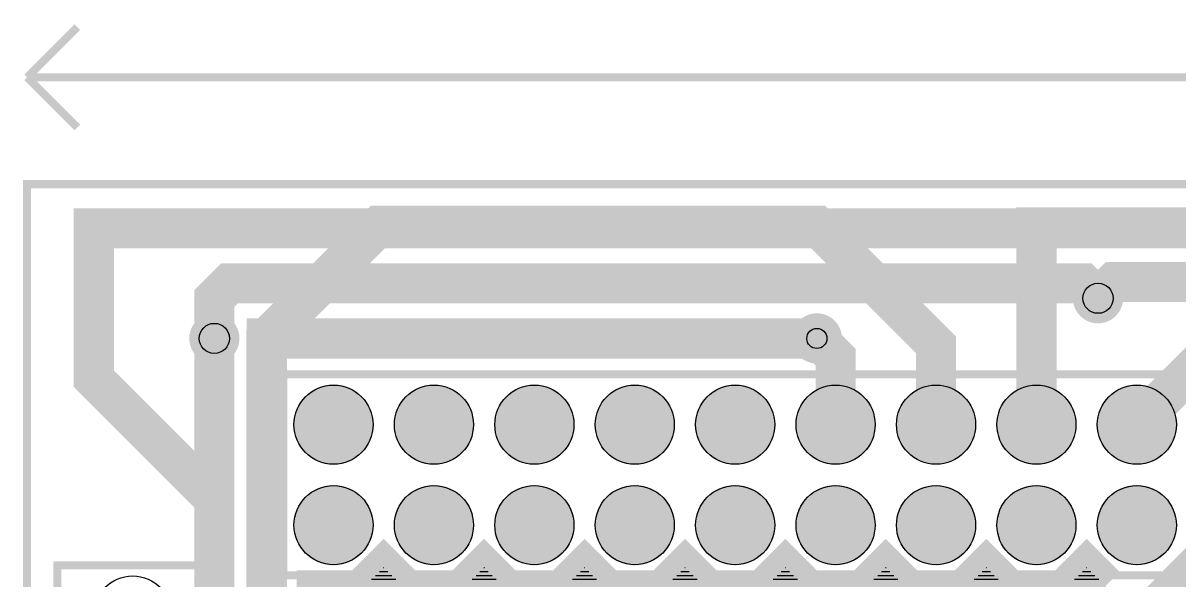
# Model space of a CAD drawing. Header units: centimetres. Extents: x -8.5 to 3.6, y -5.7 to 3.3.
# Drawn here: x -8.51 to -5.587, y 1.93 to 3.337 of the extents above; entities that cross this region are included whole.
import ezdxf

# ---------------------------------------------------------------- set-up
doc = ezdxf.new("R2010")
doc.units = ezdxf.units.CM
doc.layers.get('0').update_dxf_attribs({"linetype": 'CONTINUOUS'})

# ---------------------------------------------------------------- blocks, each defined once
blk = doc.blocks.new('EPAD')
at = {"const_width": 0.5}
blk.add_lwpolyline([(-0.25, 0, 1), (0.25, 0, 1)], format="xyb", close=True, dxfattribs=at)

msp = doc.modelspace()

# ---------------------------------------------------------------- linework, layer by layer
for points, const_width in [([(-8.5, 3.2), (-8.373, 3.327)], 0.02032), ([(-8.5, 3.2), (3.2, 3.2)], 0.02032), ([(-8.5, 3.2), (-8.373, 3.073)], 0.02032), ([(-8.5, -5.67), (3.2, -5.67), (3.2, 2.93), (-8.5, 2.93), (-8.5, -5.67)], 0.02032), ([(-8.5, -5.67), (3.2, -5.67), (3.2, 2.93), (-8.5, 2.93), (-8.5, -5.67)], 0.02032), ([(-7.2136, -1.9304), (-5.08, -1.9304), (-4.8768, -1.7272), (-4.8768, 0), (-5.08, 0.2032), (-7.8232, 0.2032), (-8.0264, 0.4064), (-8.0264, 2.1336), (-8.3312, 2.4384), (-8.3312, 2.818332), (-5.173332, 2.818332), (-4.677, 2.322)], 0.1016), ([(-7.8232, -0.2032), (-7.8232, 1.3208), (-7.89475, 1.39235), (-7.89475, 2.54), (-7.60958, 2.82517), (-6.5024, 2.82517), (-6.201, 2.52377), (-6.201, 2.322)], 0.1016), ([(-1.886, -3.297), (-1.6256, -3.297), (-1.4224, -3.0938), (-1.4224, -0.508), (-2.54, -0.508), (-2.7432, -0.3048), (-2.7432, 0.508), (-2.54, 0.7112), (-1.8288, 0.7112), (-1.6256, 0.9144), (-1.6256, 2.54), (-1.905862, 2.820262), (-5.947, 2.820262), (-5.947, 2.322)], 0.1016), ([(-5.7912, 2.6416), (-5.828766, 2.679166), (-7.9883, 2.679166), (-8.0264, 2.641066), (-8.0264, 2.54)], 0.1016), ([(-5.7912, 2.6416), (-5.750215, 2.682585), (-4.275585, 2.682585), (-3.915, 2.322)], 0.1016), ([(-8.0264, 2.54), (-8.0264, 0)], 0.1016), ([(-6.5024, 2.54), (-7.893587, 2.54), (-7.893587, 0.6096), (-7.690387, 0.4064), (-4.3688, 0.4064), (-4.1656, 0.2032), (-4.1656, -0.8128)], 0.1016), ([(-6.5024, 2.54), (-6.455, 2.4926), (-6.455, 2.322)], 0.1016), ([(-4.4704, 2.54), (-5.475, 2.54), (-5.693, 2.322)], 0.1016), ([(-7.852, 1.941), (-3.28, 1.941), (-3.28, 2.449), (-7.852, 2.449), (-7.852, 1.941)], 0.02032), ([(-7.852, 1.941), (-3.28, 1.941), (-3.28, 2.449), (-7.852, 2.449), (-7.852, 1.941)], 0.02032), ([(-7.486, -3.805), (-6.1976, -3.805), (-5.9944, -3.6018), (-5.9944, 1.5126), (-5.439, 2.068)], 0.1016), ([(-7.767751, 1.444953), (-7.767751, 1.902901), (-7.656614, 1.902901), (-7.598, 1.961515), (-7.539386, 1.902901), (-7.402614, 1.902901), (-7.344, 1.961515), (-7.285386, 1.902901), (-7.148614, 1.902901), (-7.09, 1.961515), (-7.031386, 1.902901), (-6.894614, 1.902901), (-6.836, 1.961515), (-6.777386, 1.902901), (-6.640614, 1.902901), (-6.582, 1.961515), (-6.523386, 1.902901), (-6.386614, 1.902901), (-6.328, 1.961515), (-6.269386, 1.902901), (-6.132614, 1.902901), (-6.074, 1.961515), (-6.015386, 1.902901), (-5.878614, 1.902901), (-5.82, 1.961515), (-5.772544, 1.914058)], 0.1016), ([(-8.4235, -0.0656), (-8.0425, -0.0656), (-8.0425, 1.9664), (-8.4235, 1.9664), (-8.4235, -0.0656)], 0.02032), ([(-8.4235, -0.0656), (-8.0425, -0.0656), (-8.0425, 1.9664), (-8.4235, 1.9664), (-8.4235, -0.0656)], 0.02032), ([(-5.772544, 1.914058), (-6.093601, 1.593001)], 0.1016)]:
    msp.add_lwpolyline(points, dxfattribs=dict(const_width=const_width))
for points in [[(-7.598514, 1.961001), (-7.597486, 1.961001)], [(-7.598, 1.961515), (-7.598, 1.961515)], [(-7.344514, 1.961001), (-7.343486, 1.961001)], [(-7.344, 1.961515), (-7.344, 1.961515)], [(-7.090514, 1.961001), (-7.089486, 1.961001)], [(-7.09, 1.961515), (-7.09, 1.961515)], [(-6.836514, 1.961001), (-6.835486, 1.961001)], [(-6.836, 1.961515), (-6.836, 1.961515)], [(-6.582514, 1.961001), (-6.581486, 1.961001)], [(-6.582, 1.961515), (-6.582, 1.961515)], [(-6.328514, 1.961001), (-6.327486, 1.961001)], [(-6.328, 1.961515), (-6.328, 1.961515)], [(-6.074514, 1.961001), (-6.073486, 1.961001)], [(-6.074, 1.961515), (-6.074, 1.961515)], [(-5.820514, 1.961001), (-5.819486, 1.961001)], [(-5.82, 1.961515), (-5.82, 1.961515)], [(-7.628514, 1.931001), (-7.567486, 1.931001)], [(-7.618514, 1.941001), (-7.577486, 1.941001)], [(-7.608514, 1.951001), (-7.587486, 1.951001)], [(-7.374514, 1.931001), (-7.313486, 1.931001)], [(-7.364514, 1.941001), (-7.323486, 1.941001)], [(-7.354514, 1.951001), (-7.333486, 1.951001)], [(-7.120514, 1.931001), (-7.059486, 1.931001)], [(-7.110514, 1.941001), (-7.069486, 1.941001)], [(-7.100514, 1.951001), (-7.079486, 1.951001)], [(-6.866514, 1.931001), (-6.805486, 1.931001)], [(-6.856514, 1.941001), (-6.815486, 1.941001)], [(-6.846514, 1.951001), (-6.825486, 1.951001)], [(-6.612514, 1.931001), (-6.551486, 1.931001)], [(-6.602514, 1.941001), (-6.561486, 1.941001)], [(-6.592514, 1.951001), (-6.571486, 1.951001)], [(-6.358514, 1.931001), (-6.297486, 1.931001)], [(-6.348514, 1.941001), (-6.307486, 1.941001)], [(-6.338514, 1.951001), (-6.317486, 1.951001)], [(-6.104514, 1.931001), (-6.043486, 1.931001)], [(-6.094514, 1.941001), (-6.053486, 1.941001)], [(-6.084514, 1.951001), (-6.063486, 1.951001)], [(-5.850514, 1.931001), (-5.789486, 1.931001)], [(-5.840514, 1.941001), (-5.799486, 1.941001)], [(-5.830514, 1.951001), (-5.809486, 1.951001)]]:
    msp.add_lwpolyline(points)
for centre, radius in [((-5.7912, 2.6416), 0.0381), ((-8.0264, 2.54), 0.0381), ((-6.5024, 2.54), 0.0254), ((-7.725, 2.322), 0.1), ((-7.471, 2.322), 0.1), ((-7.217, 2.322), 0.1), ((-6.963, 2.322), 0.1), ((-6.709, 2.322), 0.1), ((-6.455, 2.322), 0.1), ((-6.201, 2.322), 0.1), ((-5.947, 2.322), 0.1), ((-5.693, 2.322), 0.1), ((-7.725, 2.068), 0.1), ((-7.471, 2.068), 0.1), ((-7.217, 2.068), 0.1), ((-6.963, 2.068), 0.1), ((-6.709, 2.068), 0.1), ((-6.455, 2.068), 0.1), ((-6.201, 2.068), 0.1), ((-5.947, 2.068), 0.1), ((-5.693, 2.068), 0.1), ((-8.233, 1.8394), 0.1)]:
    msp.add_circle(centre, radius)

# ---------------------------------------------------------------- block references
for p, xscale, yscale in [((-5.7912, 2.6416), 0.127, 0.127), ((-5.7912, 2.6416), 0.1016, 0.1016), ((-8.0264, 2.54), 0.127, 0.127), ((-6.5024, 2.54), 0.127, 0.127), ((-8.0264, 2.54), 0.1016, 0.1016), ((-6.5024, 2.54), 0.1016, 0.1016), ((-7.725, 2.322), 0.2032, 0.2032), ((-7.725, 2.322), 0.1778, 0.1778), ((-7.471, 2.322), 0.2032, 0.2032), ((-7.471, 2.322), 0.1778, 0.1778), ((-7.217, 2.322), 0.2032, 0.2032), ((-7.217, 2.322), 0.1778, 0.1778), ((-6.963, 2.322), 0.2032, 0.2032), ((-6.963, 2.322), 0.1778, 0.1778), ((-6.709, 2.322), 0.2032, 0.2032), ((-6.709, 2.322), 0.1778, 0.1778), ((-6.455, 2.322), 0.2032, 0.2032), ((-6.455, 2.322), 0.1778, 0.1778), ((-6.201, 2.322), 0.2032, 0.2032), ((-6.201, 2.322), 0.1778, 0.1778), ((-5.947, 2.322), 0.2032, 0.2032), ((-5.947, 2.322), 0.1778, 0.1778), ((-5.693, 2.322), 0.2032, 0.2032), ((-5.693, 2.322), 0.1778, 0.1778), ((-7.725, 2.068), 0.2032, 0.2032), ((-7.471, 2.068), 0.2032, 0.2032), ((-7.217, 2.068), 0.2032, 0.2032), ((-6.963, 2.068), 0.2032, 0.2032), ((-6.709, 2.068), 0.2032, 0.2032), ((-6.455, 2.068), 0.2032, 0.2032), ((-6.201, 2.068), 0.2032, 0.2032), ((-5.947, 2.068), 0.2032, 0.2032), ((-5.693, 2.068), 0.2032, 0.2032), ((-7.725, 2.068), 0.1778, 0.1778), ((-7.471, 2.068), 0.1778, 0.1778), ((-7.217, 2.068), 0.1778, 0.1778), ((-6.963, 2.068), 0.1778, 0.1778), ((-6.709, 2.068), 0.1778, 0.1778), ((-6.455, 2.068), 0.1778, 0.1778), ((-6.201, 2.068), 0.1778, 0.1778), ((-5.947, 2.068), 0.1778, 0.1778), ((-5.693, 2.068), 0.1778, 0.1778)]:
    msp.add_blockref('EPAD', p, dxfattribs=dict(xscale=xscale, yscale=yscale))

doc.saveas('drawing.dxf')
